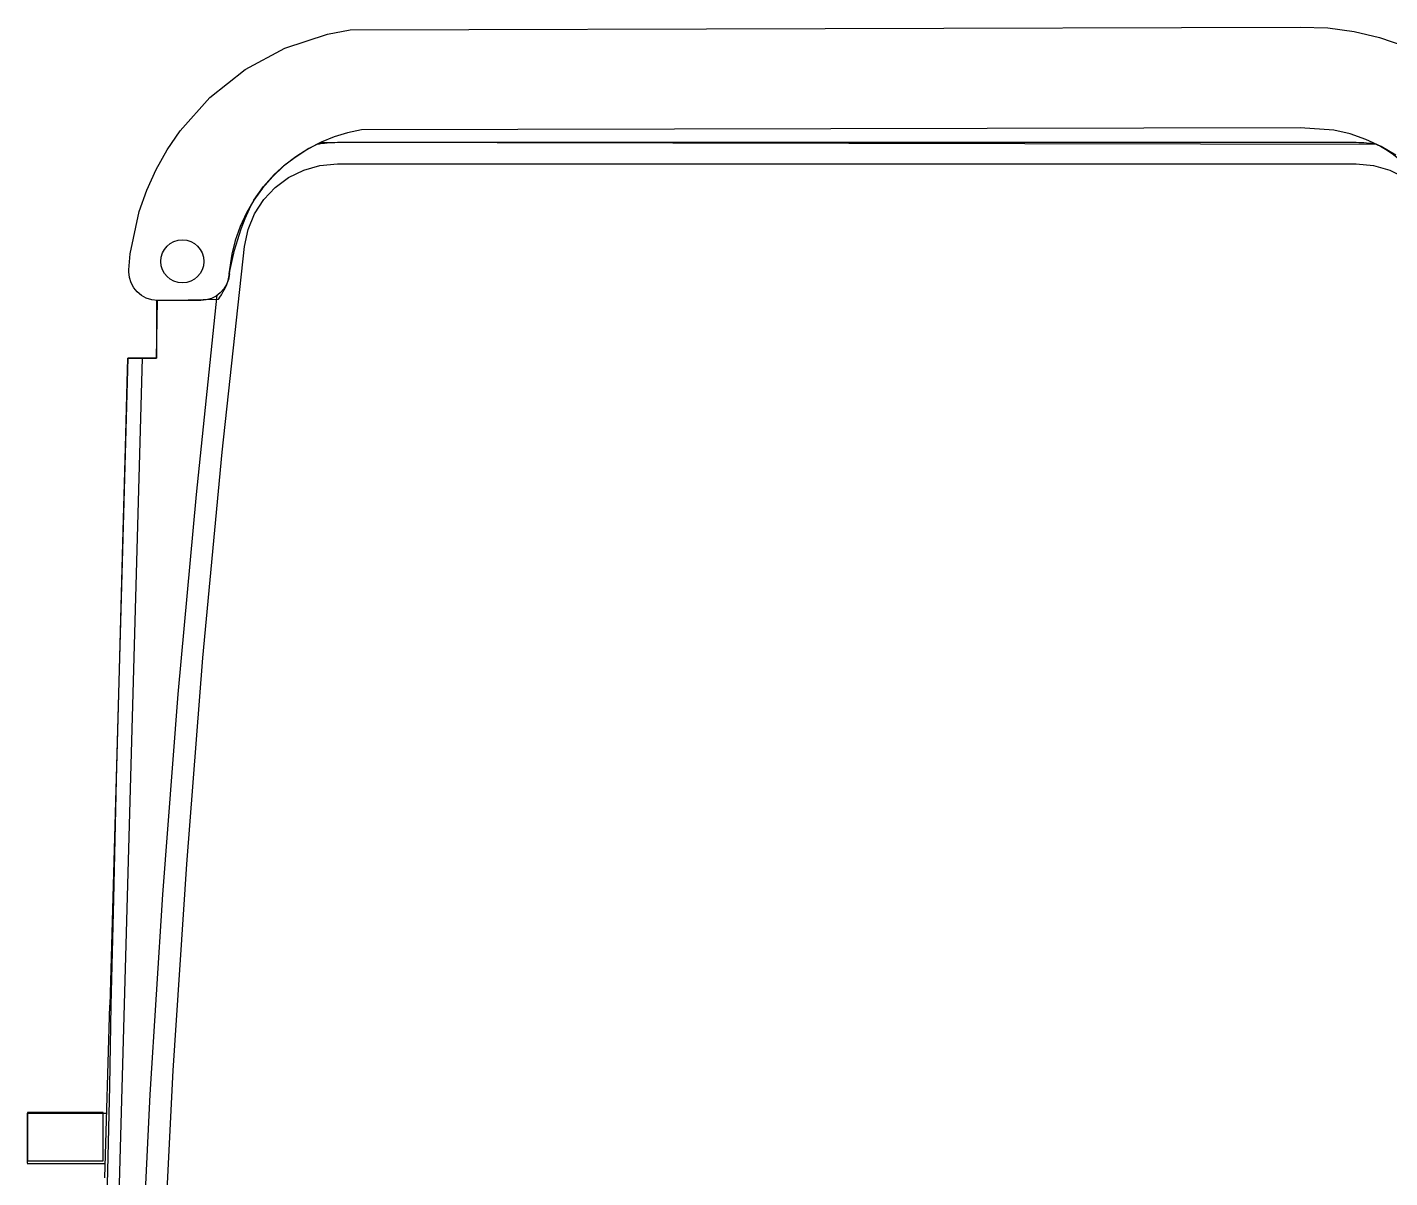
# Model space of a CAD drawing. Header units: metres. Extents: x 0 to 595, y 0 to 842.
# Drawn here: x 241.5 to 342.1, y 667.9 to 752.8 of the extents above; entities that cross this region are included whole.
import ezdxf

# ---------------------------------------------------------------- set-up
doc = ezdxf.new("R2010")
doc.units = ezdxf.units.M
doc.layers.add('SCHEMATICS', color=7, linetype='Continuous')

msp = doc.modelspace()

# ---------------------------------------------------------------- linework, layer by layer
at = {"layer": 'SCHEMATICS', "color": 7}
for p, q in [((263.69, 752.33), (265.37, 752.65)), ((263.69, 752.33), (265.37, 752.65)), ((265.37, 752.65), (335.5, 752.84)), ((265.37, 752.65), (335.5, 752.84)), ((335.5, 752.84), (337.54, 752.79)), ((335.5, 752.84), (337.54, 752.79)), ((337.54, 752.79), (339.5, 752.53)), ((337.54, 752.79), (339.5, 752.53)), ((339.5, 752.53), (341.36, 752.08)), ((339.5, 752.53), (341.36, 752.08)), ((260.54, 751.29), (263.69, 752.33)), ((260.54, 751.29), (263.69, 752.33)), ((341.36, 752.08), (343.17, 751.46)), ((341.36, 752.08), (343.17, 751.46)), ((257.62, 749.72), (260.54, 751.29)), ((257.62, 749.72), (260.54, 751.29)), ((255.01, 747.66), (257.62, 749.72)), ((255.01, 747.66), (257.62, 749.72)), ((252.8, 745.19), (255.01, 747.66)), ((252.8, 745.19), (255.01, 747.66)), ((251.85, 743.8), (252.8, 745.19)), ((251.85, 743.8), (252.8, 745.19)), ((264.18, 744.75), (263.22, 744.36)), ((264.18, 744.75), (263.22, 744.36)), ((265.17, 745.05), (264.18, 744.75)), ((265.17, 745.05), (264.18, 744.75)), ((266.19, 745.26), (265.17, 745.05)), ((266.19, 745.26), (265.17, 745.05)), ((335.51, 745.41), (266.19, 745.26)), ((335.5, 745.41), (266.19, 745.26)), ((337.99, 745.24), (335.5, 745.41)), ((337.99, 745.24), (335.51, 745.41)), ((339.19, 744.96), (337.99, 745.24)), ((339.19, 744.96), (337.99, 745.24)), ((340.36, 744.56), (339.19, 744.96)), ((340.36, 744.56), (339.19, 744.96)), ((341.49, 744.03), (340.36, 744.56)), ((341.49, 744.03), (340.36, 744.56)), ((251.03, 742.34), (251.85, 743.8)), ((251.03, 742.34), (251.85, 743.8)), ((262.3, 743.89), (261.34, 743.28)), ((262.3, 743.89), (261.34, 743.28)), ((263.22, 744.36), (262.3, 743.89)), ((263.22, 744.36), (262.3, 743.89)), ((263.22, 744.36), (341.14, 744.21)), ((264.42, 744.35), (339.64, 744.35)), ((342.56, 743.39), (341.49, 744.03)), ((342.56, 743.39), (341.49, 744.03)), ((260.45, 742.59), (259.64, 741.82)), ((260.45, 742.59), (259.64, 741.82)), ((261.34, 743.28), (260.45, 742.59)), ((261.34, 743.28), (260.45, 742.59)), ((264.42, 742.75), (339.64, 742.75)), ((250.34, 740.81), (251.03, 742.34)), ((250.34, 740.81), (251.03, 742.34)), ((259.64, 741.82), (258.89, 740.97)), ((259.64, 741.82), (258.89, 740.97)), ((249.79, 739.23), (250.34, 740.81)), ((249.79, 739.23), (250.34, 740.81)), ((258.89, 740.97), (258.26, 740.08)), ((258.89, 740.97), (258.26, 740.08)), ((258.26, 740.08), (257.7, 739.13)), ((258.26, 740.08), (257.7, 739.13)), ((249.13, 736.1), (249.79, 739.23)), ((249.13, 736.1), (249.79, 739.23)), ((257.7, 739.13), (257.24, 738.13)), ((257.7, 739.13), (257.24, 738.13)), ((257.24, 738.13), (256.87, 737.09)), ((257.24, 738.13), (256.87, 737.09)), ((256.87, 737.09), (256.62, 736.08)), ((256.87, 737.09), (256.62, 736.08)), ((249.02, 734.92), (249.13, 736.1)), ((249.02, 734.92), (249.13, 736.1)), ((256.62, 736.08), (256.41, 734.62)), ((256.62, 736.08), (256.41, 734.62)), ((256.41, 734.62), (256.45, 734.62)), ((256.41, 734.62), (256.45, 734.62)), ((251.07, 728.41), (251.14, 732.66)), ((251.07, 732.66), (251.07, 728.41)), ((251.14, 732.66), (255.64, 732.75)), ((254.33, 732.66), (251.14, 732.66)), ((254.33, 732.66), (251.14, 732.66)), ((255.55, 733.08), (255.55, 733.07)), ((250.01, 728.41), (246.83, 614.76)), ((248.95, 728.41), (247.61, 680.62)), ((248.95, 728.41), (251.07, 728.41)), ((250.01, 728.41), (248.95, 728.41)), ((251.07, 728.41), (250.01, 728.41)), ((247.25, 667.87), (247.61, 680.62)), ((241.52, 672.65), (243.64, 672.65)), ((241.52, 672.65), (241.52, 668.94)), ((243.64, 672.65), (247.39, 672.65)), ((241.52, 668.93), (243.64, 668.93)), ((243.64, 668.93), (247.28, 668.93))]:
    msp.add_line(p, q, dxfattribs=at)
for points in [[(258.26, 740.07), (258.96, 741.09), (259.75, 741.96), (260.57, 742.7), (261.37, 743.3), (262.1, 743.76), (262.68, 744.09), (263.08, 744.29), (263.22, 744.36)], [(262.91, 744.21), (263.1, 744.24), (263.28, 744.27), (263.47, 744.29), (263.66, 744.31), (263.85, 744.33), (264.04, 744.34), (264.23, 744.34), (264.42, 744.35)], [(339.64, 744.35), (339.83, 744.34), (340.02, 744.34), (340.21, 744.33), (340.39, 744.31), (340.58, 744.29), (340.77, 744.27), (340.96, 744.24), (341.14, 744.21)], [(341.14, 744.21), (341.22, 744.17), (341.44, 744.05), (341.8, 743.83), (342.29, 743.51), (342.88, 743.06), (343.58, 742.47), (344.38, 741.74), (345.25, 740.84)], [(257.56, 736.64), (257.83, 737.91), (258.31, 739.07), (258.99, 740.11), (259.83, 741), (260.82, 741.74), (261.93, 742.29), (263.13, 742.63), (264.42, 742.75)], [(339.64, 742.75), (340.92, 742.63), (342.12, 742.29), (343.23, 741.74), (344.22, 741), (345.06, 740.11), (345.73, 739.07), (346.21, 737.91), (346.48, 736.64)], [(256.41, 734.39), (256.5, 734.95), (256.64, 735.62), (256.83, 736.37), (257.06, 737.16), (257.32, 737.95), (257.61, 738.73), (257.92, 739.44), (258.26, 740.07)], [(250.54, 614.76), (250.65, 630.03), (250.98, 645.3), (251.53, 660.56), (252.3, 675.8), (253.29, 691.04), (254.49, 706.26), (255.92, 721.46), (257.56, 736.64)], [(251.38, 735.55), (251.41, 735.87), (251.5, 736.17), (251.65, 736.44), (251.84, 736.68), (252.08, 736.88), (252.35, 737.02), (252.65, 737.12), (252.97, 737.15)], [(252.97, 737.15), (253.29, 737.12), (253.59, 737.02), (253.86, 736.88), (254.09, 736.68), (254.29, 736.44), (254.43, 736.17), (254.53, 735.87), (254.56, 735.55)], [(252.97, 733.96), (252.65, 733.99), (252.35, 734.09), (252.08, 734.23), (251.84, 734.43), (251.65, 734.66), (251.5, 734.93), (251.41, 735.23), (251.38, 735.55)], [(254.56, 735.55), (254.53, 735.23), (254.43, 734.93), (254.29, 734.66), (254.09, 734.43), (253.86, 734.23), (253.59, 734.09), (253.29, 733.99), (252.97, 733.96)], [(249.01, 734.79), (249.01, 734.8), (249.01, 734.82), (249.02, 734.84), (249.02, 734.85), (249.02, 734.87), (249.02, 734.89), (249.02, 734.9), (249.02, 734.92)], [(249.01, 734.79), (249.01, 734.8), (249.01, 734.82), (249.01, 734.84), (249.01, 734.85), (249.02, 734.87), (249.02, 734.89), (249.02, 734.9), (249.02, 734.92)], [(251.14, 732.66), (250.71, 732.71), (250.31, 732.83), (249.95, 733.03), (249.64, 733.29), (249.38, 733.6), (249.18, 733.96), (249.06, 734.36), (249.01, 734.79)], [(251.14, 732.66), (250.71, 732.71), (250.31, 732.83), (249.95, 733.03), (249.64, 733.29), (249.38, 733.6), (249.18, 733.96), (249.06, 734.36), (249.01, 734.79)], [(256.45, 734.62), (256.38, 734.22), (256.24, 733.85), (256.03, 733.52), (255.77, 733.23), (255.46, 732.99), (255.12, 732.81), (254.74, 732.7), (254.33, 732.66)], [(256.45, 734.62), (256.38, 734.22), (256.23, 733.85), (256.03, 733.52), (255.77, 733.23), (255.46, 732.99), (255.12, 732.81), (254.73, 732.7), (254.33, 732.66)], [(255.64, 732.75), (255.67, 732.79), (255.75, 732.91), (255.86, 733.09), (255.99, 733.32), (256.13, 733.57), (256.26, 733.85), (256.36, 734.13), (256.41, 734.39)], [(248.95, 614.76), (249.05, 629.59), (249.36, 644.4), (249.88, 659.21), (250.6, 674.01), (251.53, 688.8), (252.67, 703.58), (254.01, 718.34), (255.55, 733.08)], [(247.61, 674.63), (247.72, 680.62), (247.9, 688.44), (248.12, 697.28), (248.35, 706.32), (248.58, 714.77), (248.77, 721.81), (248.9, 726.63), (248.95, 728.41)], [(245.76, 614.76), (245.84, 616.81), (246.03, 622.32), (246.3, 630.33), (246.62, 639.9), (246.94, 650.07), (247.24, 659.88), (247.48, 668.39), (247.61, 674.63)], [(241.54, 669.12), (247.12, 669.12), (247.12, 672.7), (241.54, 672.7), (241.54, 669.12)]]:
    msp.add_lwpolyline(points, dxfattribs=at)

doc.saveas('drawing.dxf')
